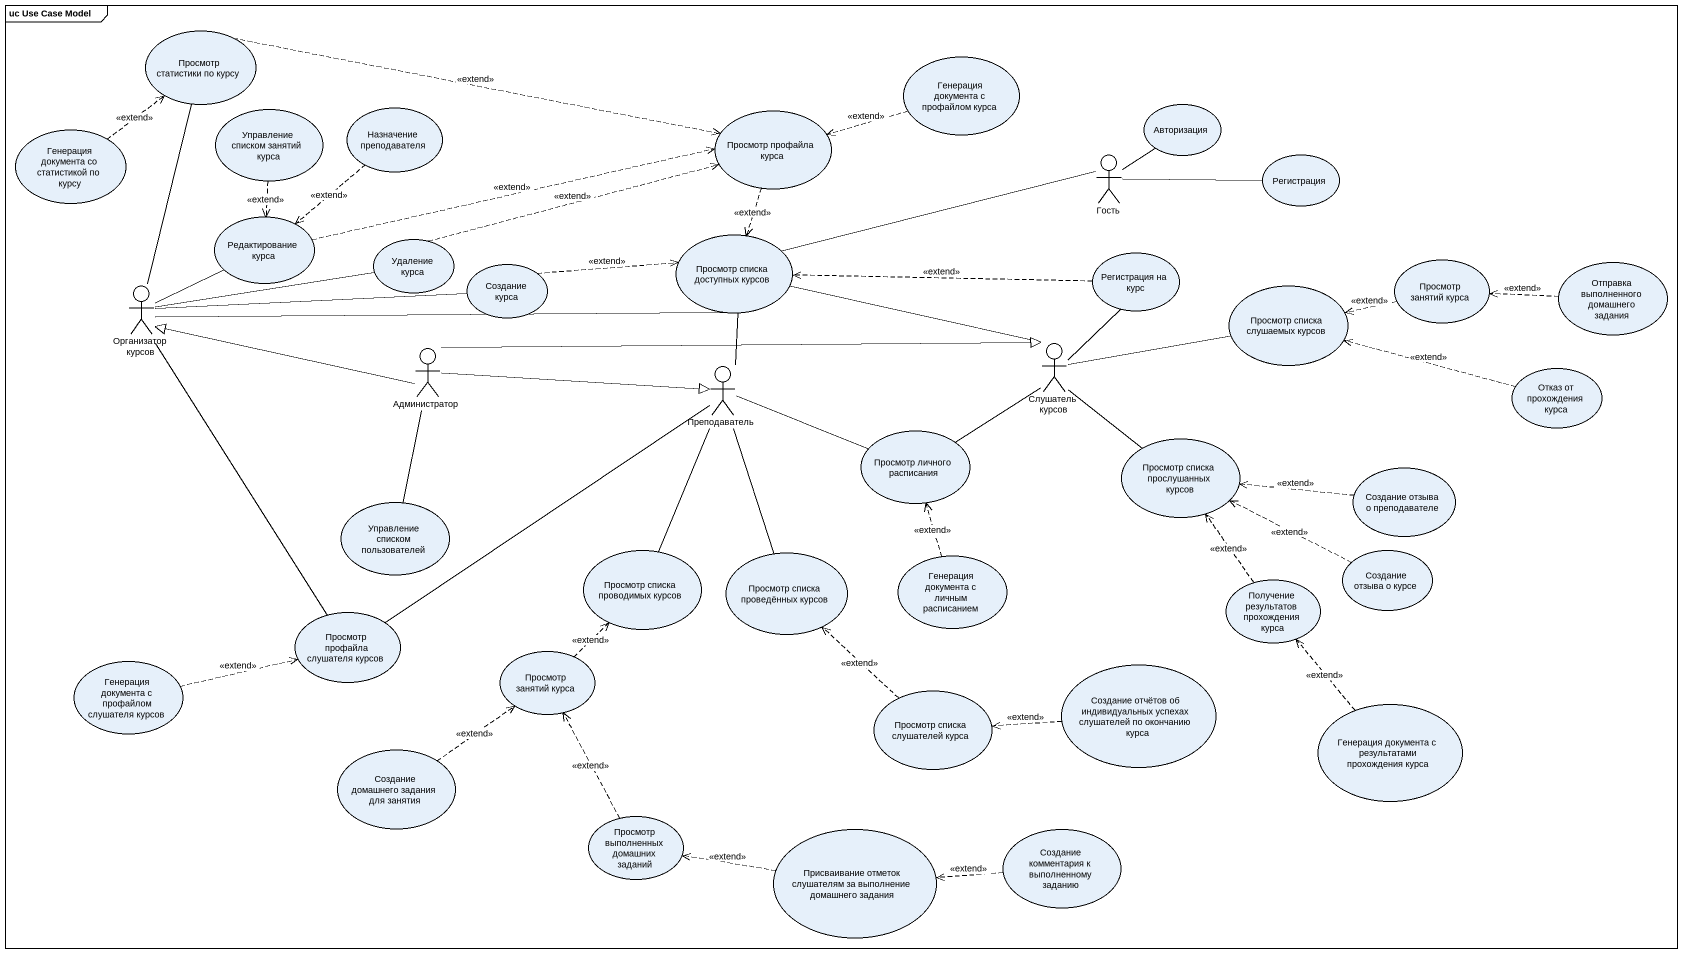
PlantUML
@startuml
mainframe uc Use Case Model
usecase "Просмотр статистики по курсу" as Просмотр_статистики_по_курсу
usecase "Генерация документа с профайлом курса" as Генерация_документа_с
usecase "Управление списком занятий курса" as Управление_списком_занятий
usecase "Назначение преподавателя" as Назначение_преподавателя
usecase "Просмотр профайла курса" as Просмотр_профайла_курса
usecase Авторизация
usecase "Генерация документа со статистикой по курсу" as Генерация_документа_со
actor Гость
usecase Регистрация
usecase "Редактирование курса" as Редактирование_курса
usecase "Удаление курса" as Удаление_курса
usecase "Создание курса" as Создание_курса
usecase "Просмотр списка доступных курсов" as Просмотр_списка_доступных
usecase "Регистрация на курс" as Регистрация_на_курс
usecase "Просмотр занятий курса" as Просмотр_занятий_курса
usecase "Отправка выполненного домашнего задания" as Отправка_выполненного
actor "Организатор курсов" as Организатор_курсов
usecase "Просмотр списка слушаемых курсов" as Просмотр_списка_слушаемых
actor "Слушатель курсов" as Слушатель_курсов
actor Администратор
actor Преподаватель
usecase "Отказ от прохождения курса" as Отказ_от_прохождения_курса
usecase "Просмотр личного расписания" as Просмотр_личного_расписания
usecase "Просмотр списка прослушанных курсов" as Просмотр_списка
usecase "Создание отзыва о преподавателе" as Создание_отзыва_о
usecase "Управление списком пользователей" as Управление_списком
usecase "Просмотр списка проводимых курсов" as Просмотр_списка_проводимых
usecase "Просмотр списка проведённых курсов" as Просмотр_списка_проведённых
usecase "Генерация документа с личным расписанием" as Генерация_документа_с_2
usecase "Создание отзыва о курсе" as Создание_отзыва_о_курсе
usecase "Просмотр профайла слушателя курсов" as Просмотр_профайла_слушателя
usecase "Получение результатов прохождения курса" as Получение_результатов
usecase "Просмотр занятий курса" as Просмотр_занятий_курса_2
usecase "Генерация документа с профайлом слушателя курсов" as Генерация_документа_с_3
usecase "Просмотр списка слушателей курса" as Просмотр_списка_слушателей
usecase "Создание отчётов об индивидуальных успехах слушателей по окончанию курса" as Создание_отчётов_об
usecase "Генерация документа с результатами прохождения курса" as Генерация_документа_с_4
usecase "Создание домашнего задания для занятия" as Создание_домашнего_задания
usecase "Просмотр выполненных домашних заданий" as Просмотр_выполненных
usecase "Присваивание отметок слушателям за выполнение домашнего задания" as Присваивание_отметок
usecase "Создание комментария к выполненному заданию" as Создание_комментария_к
Просмотр_статистики_по_курсу .right.> Просмотр_профайла_курса : <<extend>>
Генерация_документа_с .left.> Просмотр_профайла_курса : <<extend>>
Управление_списком_занятий ..> Редактирование_курса : <<extend>>
Назначение_преподавателя ..> Редактирование_курса : <<extend>>
Просмотр_профайла_курса ..> Просмотр_списка_доступных : <<extend>>
Генерация_документа_со .up.> Просмотр_статистики_по_курсу : <<extend>>
Гость -up- Авторизация
Гость -right- Регистрация
Гость -left- Просмотр_списка_доступных
Редактирование_курса .right.> Просмотр_профайла_курса : <<extend>>
Удаление_курса .right.> Просмотр_профайла_курса : <<extend>>
Создание_курса .right.> Просмотр_списка_доступных : <<extend>>
Регистрация_на_курс .left.> Просмотр_списка_доступных : <<extend>>
Просмотр_занятий_курса .left.> Просмотр_списка_слушаемых : <<extend>>
Отправка_выполненного .left.> Просмотр_занятий_курса : <<extend>>
Организатор_курсов -up- Просмотр_статистики_по_курсу
Организатор_курсов -up- Редактирование_курса
Организатор_курсов -right- Удаление_курса
Организатор_курсов -right- Создание_курса
Организатор_курсов -right- Просмотр_списка_доступных
Организатор_курсов -- Просмотр_профайла_слушателя
Слушатель_курсов -left- Просмотр_списка_доступных
Слушатель_курсов -up- Регистрация_на_курс
Слушатель_курсов -right- Просмотр_списка_слушаемых
Слушатель_курсов -- Просмотр_списка
Администратор -left-|> Организатор_курсов
Администратор -right-|> Слушатель_курсов
Администратор -right-|> Преподаватель
Администратор -- Управление_списком
Преподаватель -up- Просмотр_списка_доступных
Преподаватель -right- Просмотр_личного_расписания
Преподаватель -- Просмотр_списка_проводимых
Преподаватель -- Просмотр_списка_проведённых
Преподаватель -- Просмотр_профайла_слушателя
Отказ_от_прохождения_курса .left.> Просмотр_списка_слушаемых : <<extend>>
Просмотр_личного_расписания -up- Слушатель_курсов
Создание_отзыва_о .left.> Просмотр_списка : <<extend>>
Генерация_документа_с_2 .up.> Просмотр_личного_расписания : <<extend>>
Создание_отзыва_о_курсе .left.> Просмотр_списка : <<extend>>
Получение_результатов .up.> Просмотр_списка : <<extend>>
Просмотр_занятий_курса_2 .up.> Просмотр_списка_проводимых : <<extend>>
Генерация_документа_с_3 .right.> Просмотр_профайла_слушателя : <<extend>>
Просмотр_списка_слушателей .up.> Просмотр_списка_проведённых : <<extend>>
Создание_отчётов_об .left.> Просмотр_списка_слушателей : <<extend>>
Генерация_документа_с_4 .up.> Получение_результатов : <<extend>>
Создание_домашнего_задания .up.> Просмотр_занятий_курса_2 : <<extend>>
Просмотр_выполненных .up.> Просмотр_занятий_курса_2 : <<extend>>
Присваивание_отметок .left.> Просмотр_выполненных : <<extend>>
Создание_комментария_к .left.> Присваивание_отметок : <<extend>>
@enduml
